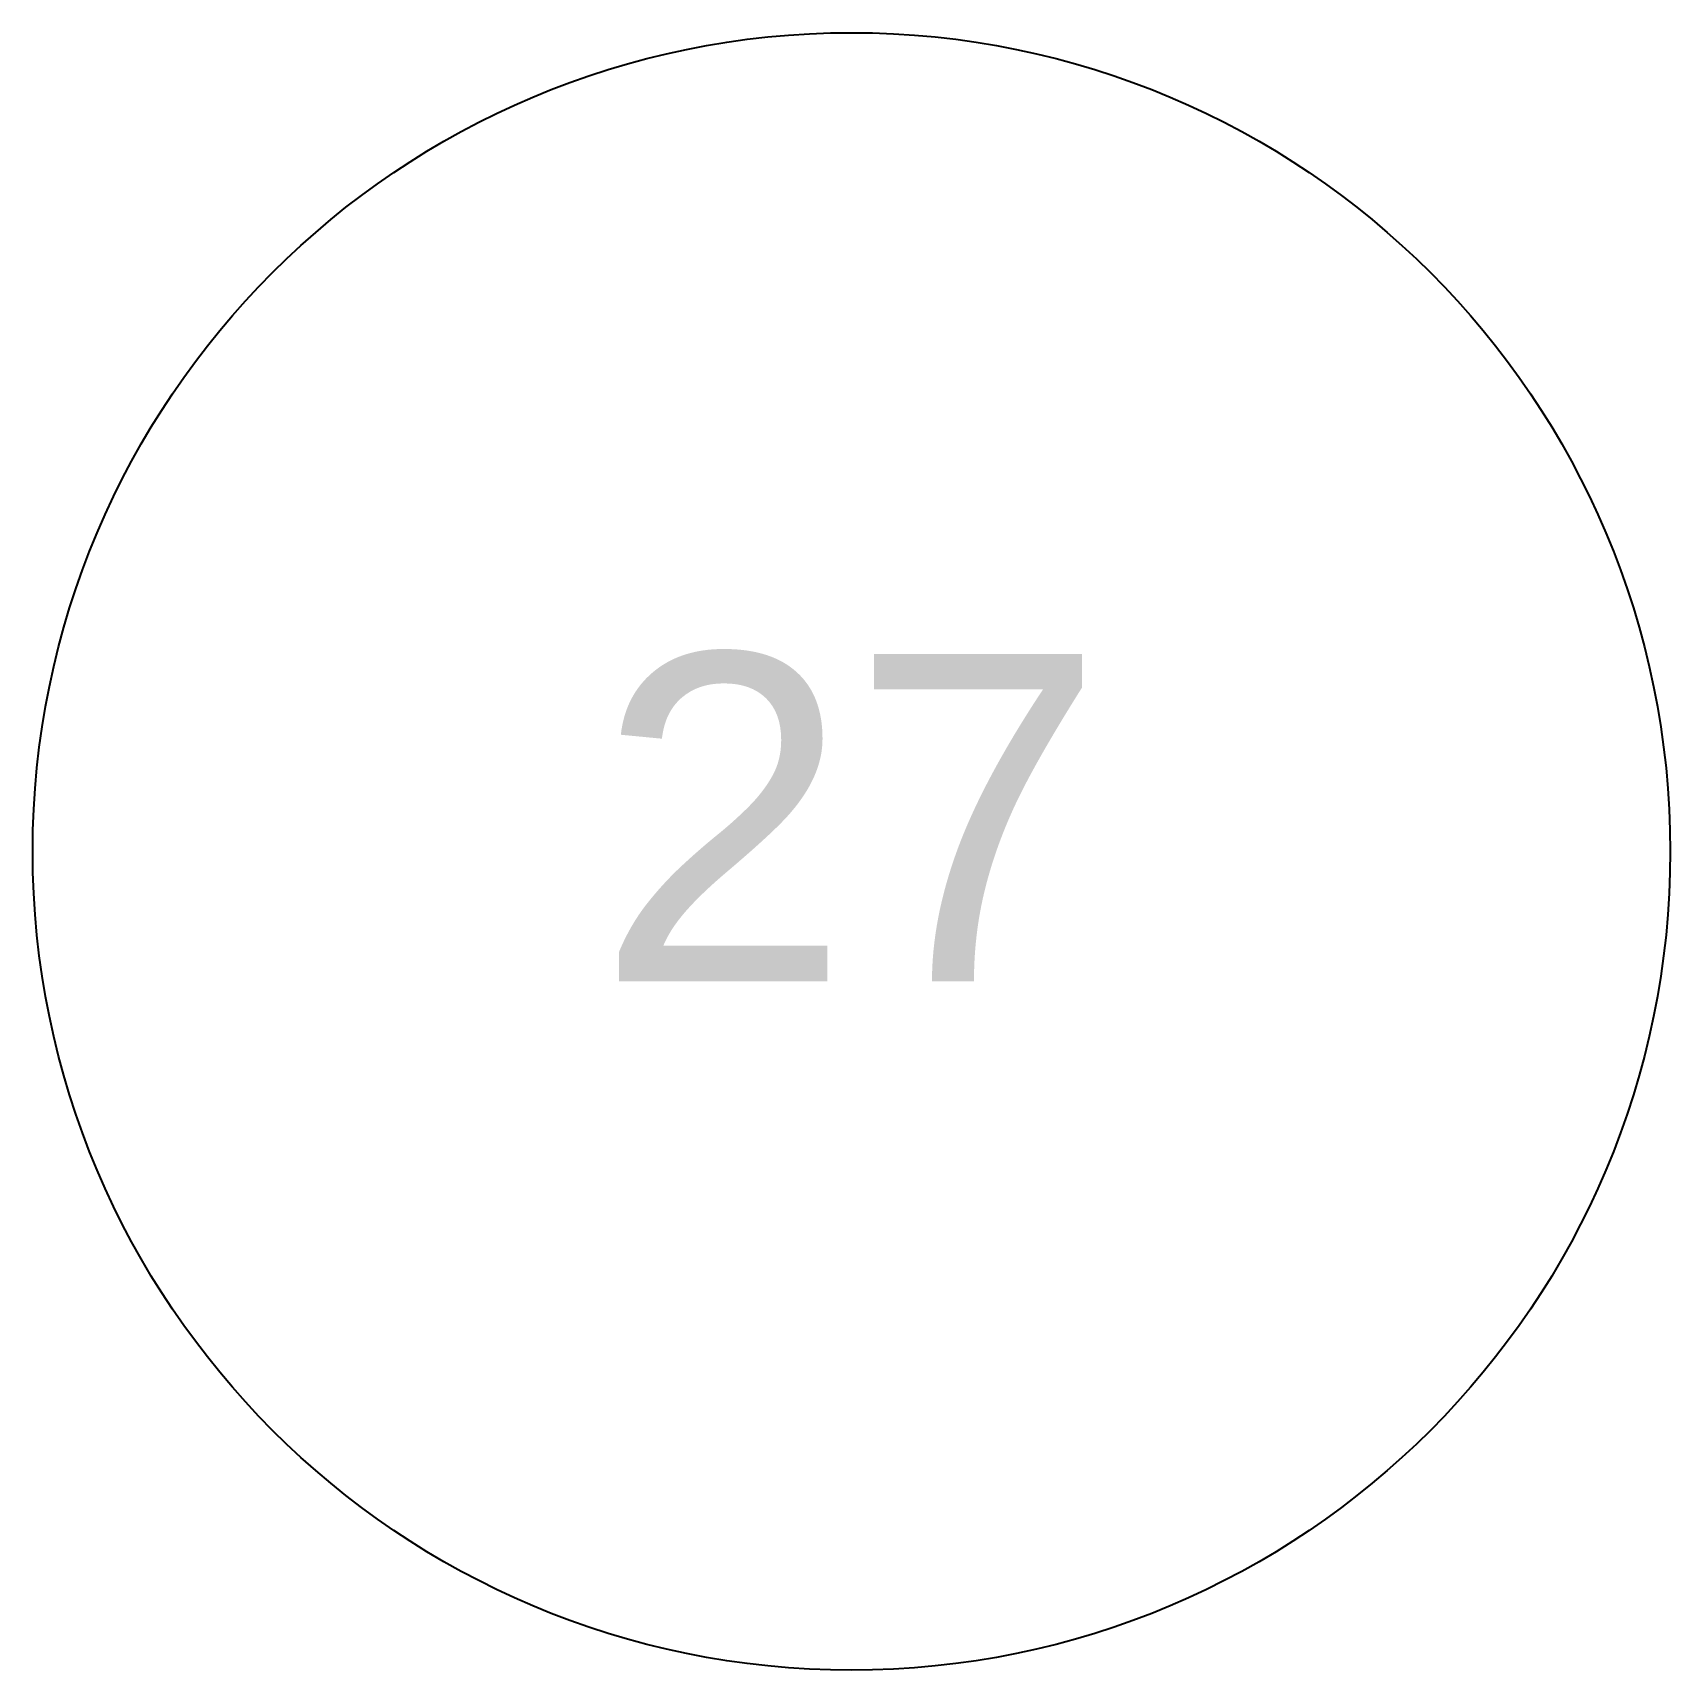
# Model space of a CAD drawing. Header units: inches. Extents: x 95.2 to 110.2, y 412 to 427.
import ezdxf

# ---------------------------------------------------------------- set-up
doc = ezdxf.new("R2010")
doc.units = ezdxf.units.IN
doc.header["$MEASUREMENT"] = 0
doc.layers.add('A201-Ceiling-Dimensions', color=3, linetype='Continuous', lineweight=9)
doc.styles.get("Standard").update_dxf_attribs({"font": 'Arial.ttf'})

msp = doc.modelspace()

# ---------------------------------------------------------------- linework, layer by layer
at = {"layer": 'A201-Ceiling-Dimensions', "lineweight": -3}
msp.add_circle((102.69, 419.507, -93.5), 7.5, dxfattribs=at)

# ---------------------------------------------------------------- texts
at = {"layer": 'A201-Ceiling-Dimensions', "lineweight": 5, "insert": (100.35, 421.317), "char_height": 3, "attachment_point": 1}
msp.add_mtext_dynamic_manual_height_columns('27', width=6.23762, gutter_width=15, heights=[0], dxfattribs=at)

doc.saveas('drawing.dxf')
